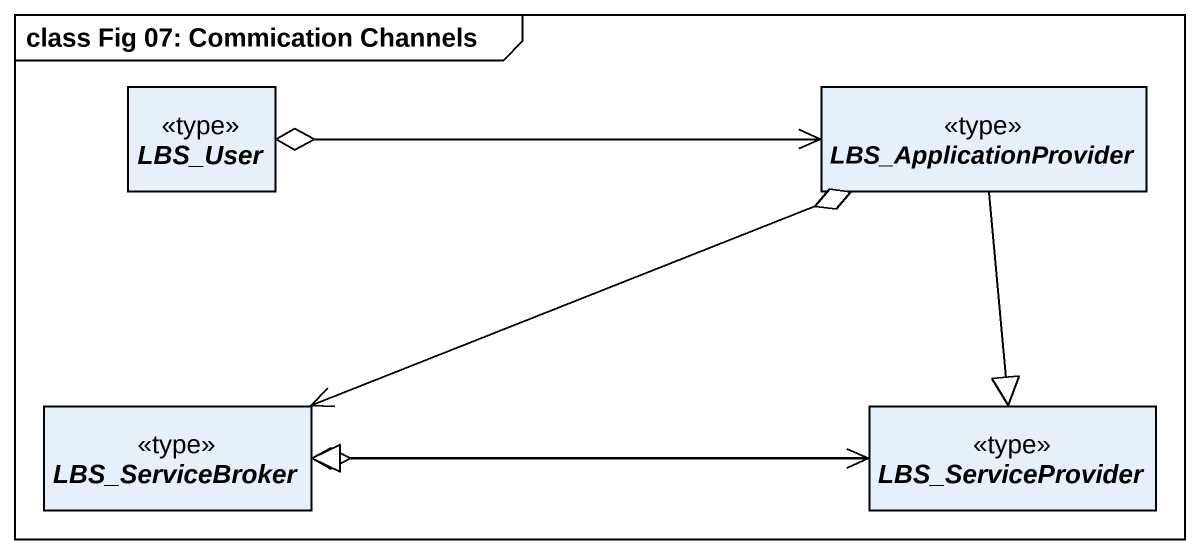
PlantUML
@startuml
mainframe class Fig 07: Commication Channels
hide circle
hide empty members
abstract class LBS_User <<type>>
abstract class LBS_ApplicationProvider <<type>>
abstract class LBS_ServiceBroker <<type>>
abstract class LBS_ServiceProvider <<type>>
LBS_User o-right-> LBS_ApplicationProvider
LBS_ApplicationProvider o-left-> LBS_ServiceBroker
LBS_ApplicationProvider --|> LBS_ServiceProvider
LBS_ServiceBroker o-right-> LBS_ServiceProvider
LBS_ServiceProvider -left-|> LBS_ServiceBroker
@enduml
